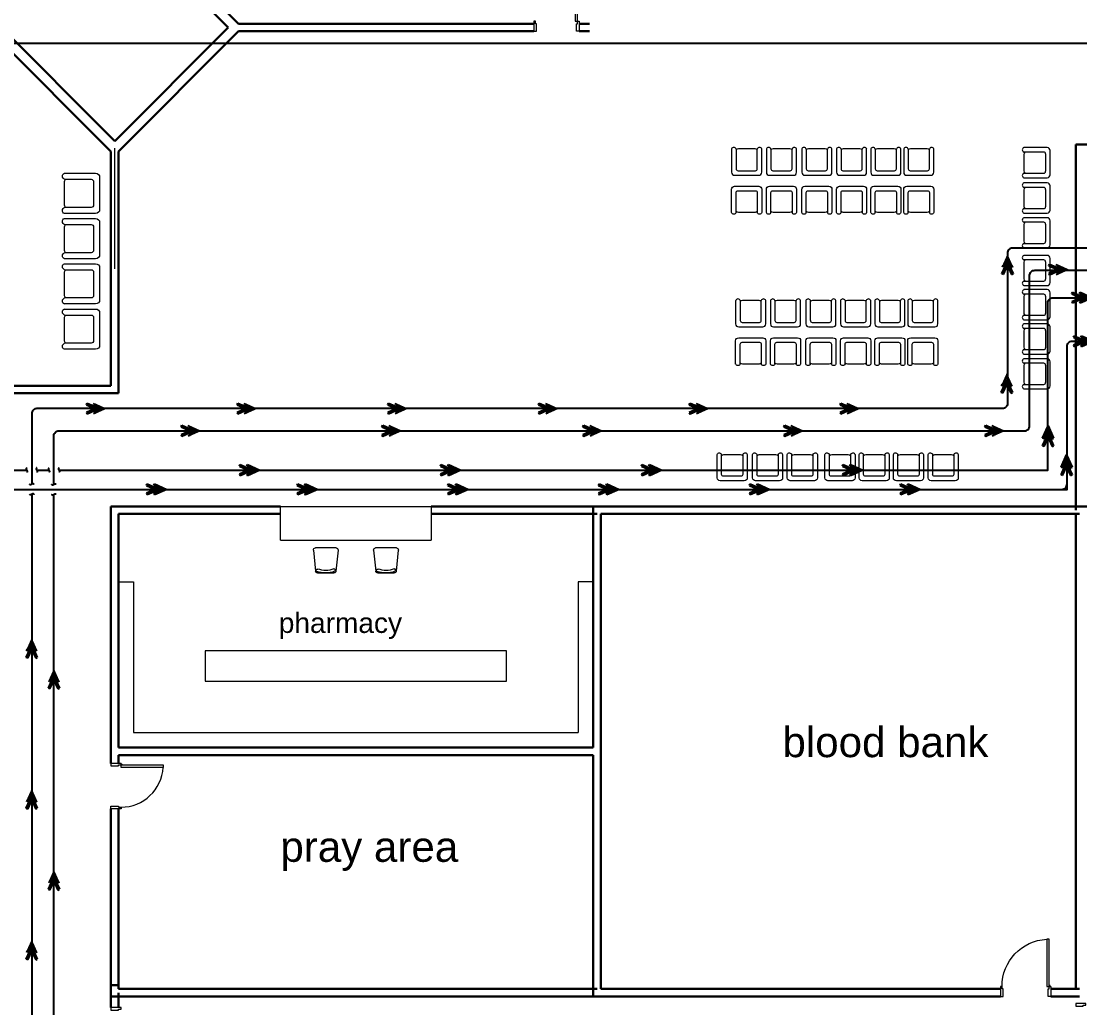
# Model space of a CAD drawing. Extents: x -15 to 255, y 313 to 399.
# Drawn here: x 44.34 to 65.41, y 357.9 to 377.52 of the extents above; entities that cross this region are included whole.
import ezdxf

# ---------------------------------------------------------------- set-up
doc = ezdxf.new("R2010")
doc.units = 0
doc.header["$LTSCALE"] = 0.15
doc.linetypes.add('HIDDEN', pattern=[0.375, 0.25, -0.125])
doc.layers.get('0').update_dxf_attribs({"color": 252})
for name, color, linetype in [('0 sockets', 252, 'Continuous'), ('bound', 252, 'Continuous'), ('d1', 252, 'Continuous'), ('WIRING', 4, 'Continuous')]:
    doc.layers.add(name, color=color, linetype=linetype)
for name, color, linetype, lineweight in [('anal', 252, 'Continuous', 20), ('DOOR', 252, 'Continuous', 20), ('FUR', 252, 'Continuous', 9), ('sofa', 252, 'Continuous', 9), ('wall', 252, 'Continuous', 30)]:
    doc.layers.add(name, color=color, linetype=linetype, lineweight=lineweight)

# ---------------------------------------------------------------- blocks, each defined once
blk = doc.blocks.new('SEAT02')
at = {"layer": 'FUR'}
for p, q in [((0, 0.32), (0, -0.32)), ((0.7, 0.4), (0.08, 0.4)), ((0.12, 0.23), (0.12, -0.23)), ((0.697, 0.28), (0.17, 0.28)), ((0.7, -0.22), (0.7, 0.22)), ((0.08, -0.4), (0.7, -0.4)), ((0.17, -0.28), (0.697, -0.28))]:
    blk.add_line(p, q, dxfattribs=at)
for centre, radius, start, end in [((0.08, 0.32), 0.08, 90, 180), ((0.17, 0.23), 0.05, 90, 180), ((0.62, 0.22), 0.08, 0, 48.5904), ((0.677, 0.341), 0.0639, 288.8562, 68.5025), ((0.08, -0.32), 0.08, 180, 270), ((0.17, -0.23), 0.05, 180, 270), ((0.62, -0.22), 0.08, 311.4096, 0), ((0.677, -0.341), 0.0639, 291.4975, 71.1438)]:
    blk.add_arc(centre, radius, start, end, dxfattribs=at)
blk = doc.blocks.new('Ch01')
at = {"layer": 'FUR'}
for p, q in [((-0.455, 0.247), (-0.035, 0.205)), ((-0.499, -0.205), (-0.499, 0.207)), ((0.001, 0.165), (0.001, -0.163)), ((-0.455, -0.244), (-0.035, -0.202))]:
    blk.add_line(p, q, dxfattribs=at)
for centre, radius, start, end in [((-0.459, 0.207), 0.04, 84.2894, 180), ((-0.055, 0.168), 0.025, 20.5276, 200.5276), ((-0.499, 0.001), 0.449, 339.1935, 20.5276), ((-0.039, 0.165), 0.04, 0, 84.2894), ((-0.499, 0.001), 0.499, 339.1935, 20.5276), ((-0.459, -0.205), 0.04, 180, 275.7106), ((-0.056, -0.167), 0.025, 159.1935, 339.1935), ((-0.039, -0.163), 0.04, 275.7106, 0)]:
    blk.add_arc(centre, radius, start, end, dxfattribs=at)
blk = doc.blocks.new('D100')
at = {"layer": 'DOOR'}
for points in [[(0.03, 0.2), (0.03, 1.14), (0.078, 1.14), (0.078, 0.2)], [(0.03, 0.2), (0, 0.2), (0, 0), (0.05, 0), (0.05, 0.15), (0.03, 0.15)], [(0.97, 0.2), (1, 0.2), (1, 0), (0.95, 0), (0.95, 0.15), (0.97, 0.15)]]:
    blk.add_lwpolyline(points, close=True, dxfattribs=at)
blk.add_circle((0.02, 0.21), 0.01, dxfattribs=at)
blk.add_arc((0.029, 0.2), 0.941, 0.0029, 86.9663, dxfattribs=at)
blk = doc.blocks.new('ARCH')
at = {"layer": 'anal'}
blk.add_line((46.2, 372.6), (46.2, 375), dxfattribs=at)
blk.add_line((46.2, 372.6), (46.2, 375), dxfattribs=at)
blk.add_line((46.2, 372.6), (46.2, 375), dxfattribs=at)
blk.add_line((46.2, 372.6), (46.2, 375), dxfattribs=at)
blk.add_line((46.2, 372.6), (46.2, 375), dxfattribs=at)
blk.add_line((46.2, 372.6), (46.2, 375), dxfattribs=at)
blk.add_line((46.2, 372.6), (46.2, 375), dxfattribs=at)
blk.add_line((46.2, 372.6), (46.2, 375), dxfattribs=at)
blk.add_line((46.2, 372.6), (46.2, 375), dxfattribs=at)
blk.add_line((46.2, 372.6), (46.2, 375), dxfattribs=at)
blk.add_line((46.2, 372.6), (46.2, 375), dxfattribs=at)
blk.add_line((46.2, 372.6), (46.2, 375), dxfattribs=at)
blk.add_line((46.2, 372.6), (46.2, 375), dxfattribs=at)
blk.add_line((46.2, 372.6), (46.2, 375), dxfattribs=at)
blk.add_line((46.2, 372.6), (46.2, 375), dxfattribs=at)
blk.add_line((46.2, 372.6), (46.2, 375), dxfattribs=at)
blk.add_line((46.2, 372.6), (46.2, 375), dxfattribs=at)
blk.add_line((46.2, 372.6), (46.2, 375), dxfattribs=at)
at = {"layer": 'bound', "color": 2}
blk.add_lwpolyline([(91.902, 377.348), (94.426, 377.348), (94.426, 312.722), (-14.994, 312.722), (-14.994, 377.09), (94.639, 377.09)], dxfattribs=at)
at = {"layer": 'DOOR'}
for p, q in [((55.363, 378.365), (55.363, 377.525)), ((55.411, 377.525), (55.411, 378.365)), ((54.571, 377.525), (54.541, 377.525)), ((54.541, 377.525), (54.541, 377.325)), ((54.571, 377.475), (54.571, 377.525)), ((54.591, 377.475), (54.571, 377.475)), ((54.591, 377.325), (54.591, 377.475)), ((55.363, 377.525), (55.411, 377.525)), ((55.391, 377.325), (55.391, 377.475)), ((55.391, 377.475), (55.411, 377.475)), ((55.411, 377.525), (55.441, 377.525)), ((55.411, 377.475), (55.411, 377.525)), ((55.441, 377.525), (55.441, 377.325)), ((54.541, 377.325), (54.591, 377.325)), ((55.441, 377.325), (55.391, 377.325))]:
    blk.add_line(p, q, dxfattribs=at)
for points in [[(46.325, 362.731), (46.325, 362.761), (46.125, 362.761), (46.125, 362.711), (46.275, 362.711), (46.275, 362.731)], [(46.325, 362.731), (47.165, 362.731), (47.165, 362.683), (46.325, 362.683)], [(46.325, 361.891), (46.325, 361.861), (46.125, 361.861), (46.125, 361.911), (46.275, 361.911), (46.275, 361.891)], [(65.525, 357.954), (65.525, 357.984), (65.325, 357.984), (65.325, 357.934), (65.475, 357.934), (65.475, 357.954)], [(46.325, 357.875), (46.325, 357.905), (46.125, 357.905), (46.125, 357.855), (46.275, 357.855), (46.275, 357.875)]]:
    blk.add_lwpolyline(points, close=True, dxfattribs=at)
blk.add_circle((46.335, 362.741), 0.01, dxfattribs=at)
blk.add_arc((46.322, 362.736), 0.845, 270.2218, 356.3889, dxfattribs=at)
at = {"layer": 'FUR'}
for p, q in [((58.478, 374.984), (58.478, 374.519)), ((58.568, 374.982), (58.568, 374.587)), ((58.943, 374.984), (58.613, 374.984)), ((58.988, 374.587), (58.988, 374.982)), ((59.078, 374.519), (59.078, 374.984)), ((59.17, 374.984), (59.17, 374.519)), ((59.26, 374.982), (59.26, 374.587)), ((59.635, 374.984), (59.305, 374.984)), ((59.68, 374.587), (59.68, 374.982)), ((59.77, 374.519), (59.77, 374.984)), ((59.874, 374.984), (59.874, 374.519)), ((59.964, 374.982), (59.964, 374.587)), ((60.339, 374.984), (60.009, 374.984)), ((60.384, 374.587), (60.384, 374.982)), ((60.474, 374.519), (60.474, 374.984)), ((60.565, 374.984), (60.565, 374.519)), ((60.655, 374.982), (60.655, 374.587)), ((61.03, 374.984), (60.7, 374.984)), ((61.075, 374.587), (61.075, 374.982)), ((61.165, 374.519), (61.165, 374.984)), ((61.247, 374.984), (61.247, 374.519)), ((61.337, 374.982), (61.337, 374.587)), ((61.712, 374.984), (61.382, 374.984)), ((61.757, 374.587), (61.757, 374.982)), ((61.847, 374.519), (61.847, 374.984)), ((61.903, 374.984), (61.903, 374.519)), ((61.993, 374.982), (61.993, 374.587)), ((62.368, 374.984), (62.038, 374.984)), ((62.413, 374.587), (62.413, 374.982)), ((62.503, 374.519), (62.503, 374.984)), ((64.758, 375.011), (64.293, 375.011)), ((64.293, 374.876), (64.293, 374.546)), ((64.69, 374.921), (64.295, 374.921)), ((64.728, 374.539), (64.728, 374.884)), ((64.818, 374.471), (64.818, 374.951)), ((58.538, 374.459), (59.018, 374.459)), ((58.605, 374.549), (58.95, 374.549)), ((59.23, 374.459), (59.71, 374.459)), ((59.297, 374.549), (59.642, 374.549)), ((59.934, 374.459), (60.414, 374.459)), ((60.001, 374.549), (60.346, 374.549)), ((60.625, 374.459), (61.105, 374.459)), ((60.693, 374.549), (61.038, 374.549)), ((61.307, 374.459), (61.787, 374.459)), ((61.374, 374.549), (61.719, 374.549)), ((61.963, 374.459), (62.443, 374.459)), ((62.03, 374.549), (62.375, 374.549)), ((64.293, 374.411), (64.758, 374.411)), ((64.295, 374.501), (64.69, 374.501)), ((58.538, 374.243), (59.018, 374.243)), ((59.23, 374.243), (59.71, 374.243)), ((59.934, 374.243), (60.414, 374.243)), ((60.625, 374.243), (61.105, 374.243)), ((61.307, 374.243), (61.787, 374.243)), ((61.963, 374.243), (62.443, 374.243)), ((64.758, 374.307), (64.293, 374.307)), ((64.69, 374.217), (64.295, 374.217)), ((64.818, 373.767), (64.818, 374.247)), ((58.478, 373.718), (58.478, 374.183)), ((58.568, 373.72), (58.568, 374.115)), ((58.605, 374.153), (58.95, 374.153)), ((58.988, 374.115), (58.988, 373.72)), ((59.078, 374.183), (59.078, 373.718)), ((59.17, 373.718), (59.17, 374.183)), ((59.26, 373.72), (59.26, 374.115)), ((59.297, 374.153), (59.642, 374.153)), ((59.68, 374.115), (59.68, 373.72)), ((59.77, 374.183), (59.77, 373.718)), ((59.874, 373.718), (59.874, 374.183)), ((59.964, 373.72), (59.964, 374.115)), ((60.001, 374.153), (60.346, 374.153)), ((60.384, 374.115), (60.384, 373.72)), ((60.474, 374.183), (60.474, 373.718)), ((60.565, 373.718), (60.565, 374.183)), ((60.655, 373.72), (60.655, 374.115)), ((60.693, 374.153), (61.038, 374.153)), ((61.075, 374.115), (61.075, 373.72)), ((61.165, 374.183), (61.165, 373.718)), ((61.247, 373.718), (61.247, 374.183)), ((61.337, 373.72), (61.337, 374.115)), ((61.374, 374.153), (61.719, 374.153)), ((61.757, 374.115), (61.757, 373.72)), ((61.847, 374.183), (61.847, 373.718)), ((61.903, 373.718), (61.903, 374.183)), ((61.993, 373.72), (61.993, 374.115)), ((62.03, 374.153), (62.375, 374.153)), ((62.413, 374.115), (62.413, 373.72)), ((62.503, 374.183), (62.503, 373.718)), ((64.293, 374.172), (64.293, 373.842)), ((64.728, 373.835), (64.728, 374.18)), ((64.295, 373.797), (64.69, 373.797)), ((58.943, 373.718), (58.613, 373.718)), ((59.635, 373.718), (59.305, 373.718)), ((60.339, 373.718), (60.009, 373.718)), ((61.03, 373.718), (60.7, 373.718)), ((61.712, 373.718), (61.382, 373.718)), ((62.368, 373.718), (62.038, 373.718)), ((64.293, 373.707), (64.758, 373.707)), ((64.758, 373.615), (64.293, 373.615)), ((64.293, 373.48), (64.293, 373.15)), ((64.69, 373.525), (64.295, 373.525)), ((64.728, 373.143), (64.728, 373.488)), ((64.818, 373.075), (64.818, 373.555)), ((64.293, 373.015), (64.758, 373.015)), ((64.295, 373.105), (64.69, 373.105)), ((64.758, 372.866), (64.293, 372.866)), ((64.293, 372.731), (64.293, 372.401)), ((64.69, 372.776), (64.295, 372.776)), ((64.728, 372.394), (64.728, 372.739)), ((64.818, 372.326), (64.818, 372.806)), ((64.295, 372.356), (64.69, 372.356)), ((64.293, 372.266), (64.758, 372.266)), ((64.758, 372.185), (64.293, 372.185)), ((64.69, 372.095), (64.295, 372.095)), ((64.818, 371.645), (64.818, 372.125)), ((58.558, 371.969), (58.558, 371.504)), ((58.648, 371.967), (58.648, 371.572)), ((59.023, 371.969), (58.693, 371.969)), ((59.068, 371.572), (59.068, 371.967)), ((59.158, 371.504), (59.158, 371.969)), ((59.25, 371.969), (59.25, 371.504)), ((59.34, 371.967), (59.34, 371.572)), ((59.715, 371.969), (59.385, 371.969)), ((59.76, 371.572), (59.76, 371.967)), ((59.85, 371.504), (59.85, 371.969)), ((59.954, 371.969), (59.954, 371.504)), ((60.044, 371.967), (60.044, 371.572)), ((60.419, 371.969), (60.089, 371.969)), ((60.464, 371.572), (60.464, 371.967)), ((60.554, 371.504), (60.554, 371.969)), ((60.646, 371.969), (60.646, 371.504)), ((60.736, 371.967), (60.736, 371.572)), ((61.111, 371.969), (60.781, 371.969)), ((61.156, 371.572), (61.156, 371.967)), ((61.246, 371.504), (61.246, 371.969)), ((61.328, 371.969), (61.328, 371.504)), ((61.418, 371.967), (61.418, 371.572)), ((61.793, 371.969), (61.463, 371.969)), ((61.838, 371.572), (61.838, 371.967)), ((61.928, 371.504), (61.928, 371.969)), ((61.983, 371.969), (61.983, 371.504)), ((62.073, 371.967), (62.073, 371.572)), ((62.448, 371.969), (62.118, 371.969)), ((62.493, 371.572), (62.493, 371.967)), ((62.583, 371.504), (62.583, 371.969)), ((64.293, 372.05), (64.293, 371.72)), ((64.728, 371.712), (64.728, 372.057)), ((64.295, 371.675), (64.69, 371.675)), ((58.686, 371.534), (59.031, 371.534)), ((59.378, 371.534), (59.723, 371.534)), ((60.082, 371.534), (60.427, 371.534)), ((60.773, 371.534), (61.118, 371.534)), ((61.455, 371.534), (61.8, 371.534)), ((62.111, 371.534), (62.456, 371.534)), ((64.293, 371.585), (64.758, 371.585)), ((64.758, 371.503), (64.293, 371.503)), ((58.618, 371.444), (59.098, 371.444)), ((59.31, 371.444), (59.79, 371.444)), ((60.014, 371.444), (60.494, 371.444)), ((60.706, 371.444), (61.186, 371.444)), ((61.388, 371.444), (61.868, 371.444)), ((62.043, 371.444), (62.523, 371.444)), ((64.293, 371.368), (64.293, 371.038)), ((64.69, 371.413), (64.295, 371.413)), ((64.728, 371.03), (64.728, 371.375)), ((64.818, 370.963), (64.818, 371.443)), ((58.558, 370.703), (58.558, 371.168)), ((58.618, 371.228), (59.098, 371.228)), ((58.648, 370.705), (58.648, 371.101)), ((58.686, 371.138), (59.031, 371.138)), ((59.068, 371.101), (59.068, 370.705)), ((59.158, 371.168), (59.158, 370.703)), ((59.25, 370.703), (59.25, 371.168)), ((59.31, 371.228), (59.79, 371.228)), ((59.34, 370.705), (59.34, 371.101)), ((59.378, 371.138), (59.723, 371.138)), ((59.76, 371.101), (59.76, 370.705)), ((59.85, 371.168), (59.85, 370.703)), ((59.954, 370.703), (59.954, 371.168)), ((60.014, 371.228), (60.494, 371.228)), ((60.044, 370.705), (60.044, 371.101)), ((60.082, 371.138), (60.427, 371.138)), ((60.464, 371.101), (60.464, 370.705)), ((60.554, 371.168), (60.554, 370.703)), ((60.646, 370.703), (60.646, 371.168)), ((60.706, 371.228), (61.186, 371.228)), ((60.736, 370.705), (60.736, 371.101)), ((60.773, 371.138), (61.118, 371.138)), ((61.156, 371.101), (61.156, 370.705)), ((61.246, 371.168), (61.246, 370.703)), ((61.328, 370.703), (61.328, 371.168)), ((61.388, 371.228), (61.868, 371.228)), ((61.418, 370.705), (61.418, 371.101)), ((61.455, 371.138), (61.8, 371.138)), ((61.838, 371.101), (61.838, 370.705)), ((61.928, 371.168), (61.928, 370.703)), ((61.983, 370.703), (61.983, 371.168)), ((62.043, 371.228), (62.523, 371.228)), ((62.073, 370.705), (62.073, 371.101)), ((62.111, 371.138), (62.456, 371.138)), ((62.493, 371.101), (62.493, 370.705)), ((62.583, 371.168), (62.583, 370.703)), ((64.293, 370.903), (64.758, 370.903)), ((64.295, 370.993), (64.69, 370.993)), ((59.023, 370.703), (58.693, 370.703)), ((59.715, 370.703), (59.385, 370.703)), ((60.419, 370.703), (60.089, 370.703)), ((61.111, 370.703), (60.781, 370.703)), ((61.793, 370.703), (61.463, 370.703)), ((62.448, 370.703), (62.118, 370.703)), ((64.758, 370.811), (64.293, 370.811)), ((64.293, 370.676), (64.293, 370.346)), ((64.69, 370.721), (64.295, 370.721)), ((64.728, 370.339), (64.728, 370.684)), ((64.818, 370.271), (64.818, 370.751)), ((64.293, 370.211), (64.758, 370.211)), ((64.295, 370.301), (64.69, 370.301)), ((58.189, 368.442), (58.189, 368.907)), ((58.279, 368.51), (58.279, 368.905)), ((58.324, 368.907), (58.654, 368.907)), ((58.699, 368.905), (58.699, 368.51)), ((58.789, 368.907), (58.789, 368.442)), ((58.893, 368.442), (58.893, 368.907)), ((58.983, 368.51), (58.983, 368.905)), ((59.028, 368.907), (59.358, 368.907)), ((59.403, 368.905), (59.403, 368.51)), ((59.493, 368.907), (59.493, 368.442)), ((59.585, 368.442), (59.585, 368.907)), ((59.675, 368.51), (59.675, 368.905)), ((59.72, 368.907), (60.05, 368.907)), ((60.095, 368.905), (60.095, 368.51)), ((60.185, 368.907), (60.185, 368.442)), ((60.334, 368.442), (60.334, 368.907)), ((60.424, 368.51), (60.424, 368.905)), ((60.469, 368.907), (60.799, 368.907)), ((60.844, 368.905), (60.844, 368.51)), ((60.934, 368.907), (60.934, 368.442)), ((61.015, 368.442), (61.015, 368.907)), ((61.105, 368.51), (61.105, 368.905)), ((61.15, 368.907), (61.48, 368.907)), ((61.525, 368.905), (61.525, 368.51)), ((61.615, 368.907), (61.615, 368.442)), ((61.697, 368.442), (61.697, 368.907)), ((61.787, 368.51), (61.787, 368.905)), ((61.832, 368.907), (62.162, 368.907)), ((62.207, 368.905), (62.207, 368.51)), ((62.297, 368.907), (62.297, 368.442)), ((62.389, 368.442), (62.389, 368.907)), ((62.479, 368.51), (62.479, 368.905)), ((62.524, 368.907), (62.854, 368.907)), ((62.899, 368.905), (62.899, 368.51)), ((62.989, 368.907), (62.989, 368.442)), ((58.729, 368.382), (58.249, 368.382)), ((58.661, 368.472), (58.316, 368.472)), ((59.433, 368.382), (58.953, 368.382)), ((59.365, 368.472), (59.02, 368.472)), ((60.125, 368.382), (59.645, 368.382)), ((60.057, 368.472), (59.712, 368.472)), ((60.874, 368.382), (60.394, 368.382)), ((60.806, 368.472), (60.461, 368.472)), ((61.555, 368.382), (61.075, 368.382)), ((61.488, 368.472), (61.143, 368.472)), ((62.237, 368.382), (61.757, 368.382)), ((62.17, 368.472), (61.825, 368.472)), ((62.929, 368.382), (62.449, 368.382)), ((62.861, 368.472), (62.516, 368.472))]:
    blk.add_line(p, q, dxfattribs=at)
for centre, major_axis, start_param, end_param in [((58.522, 374.966), (-0.0339, 0.0339), 4.256093, 6.69338), ((58.613, 374.924), (-0.0424, 0.0424), -0.785398, 0.062664), ((58.943, 374.924), (0.0424, 0.0424), 6.220521, 7.068583), ((59.033, 374.966), (0.0339, 0.0339), 5.87299, 8.310278), ((59.214, 374.966), (-0.0339, 0.0339), 4.256093, 6.69338), ((59.305, 374.924), (-0.0424, 0.0424), -0.785398, 0.062664), ((59.635, 374.924), (0.0424, 0.0424), 6.220521, 7.068583), ((59.725, 374.966), (0.0339, 0.0339), 5.87299, 8.310278), ((59.918, 374.966), (-0.0339, 0.0339), 4.256093, 6.69338), ((60.009, 374.924), (-0.0424, 0.0424), -0.785398, 0.062664), ((60.339, 374.924), (0.0424, 0.0424), 6.220521, 7.068583), ((60.429, 374.966), (0.0339, 0.0339), 5.87299, 8.310278), ((60.61, 374.966), (-0.0339, 0.0339), 4.256093, 6.69338), ((60.7, 374.924), (-0.0424, 0.0424), -0.785398, 0.062664), ((61.03, 374.924), (0.0424, 0.0424), 6.220521, 7.068583), ((61.121, 374.966), (0.0339, 0.0339), 5.87299, 8.310278), ((61.292, 374.966), (-0.0339, 0.0339), 4.256093, 6.69338), ((61.382, 374.924), (-0.0424, 0.0424), -0.785398, 0.062664), ((61.712, 374.924), (0.0424, 0.0424), 6.220521, 7.068583), ((61.802, 374.966), (0.0339, 0.0339), 5.87299, 8.310278), ((61.947, 374.966), (-0.0339, 0.0339), 4.256093, 6.69338), ((62.038, 374.924), (-0.0424, 0.0424), -0.785398, 0.062664), ((62.368, 374.924), (0.0424, 0.0424), 6.220521, 7.068583), ((62.458, 374.966), (0.0339, 0.0339), 5.87299, 8.310278), ((64.31, 374.966), (-0.0339, 0.0339), 5.87299, 8.310278), ((64.353, 374.876), (-0.0424, 0.0424), 6.220521, 7.068583), ((64.69, 374.884), (-0.0265, -0.0265), 2.356194, 3.926991), ((64.758, 374.951), (-0.0424, 0.0424), 3.926991, 5.497787), ((58.538, 374.519), (-0.0424, 0.0424), 0.785398, 2.356194), ((58.605, 374.587), (0.0265, 0.0265), 2.356194, 3.926991), ((58.95, 374.587), (0.0265, 0.0265), 3.926991, 5.497787), ((59.018, 374.519), (0.0424, 0.0424), 3.926991, 5.497787), ((59.23, 374.519), (-0.0424, 0.0424), 0.785398, 2.356194), ((59.297, 374.587), (0.0265, 0.0265), 2.356194, 3.926991), ((59.642, 374.587), (0.0265, 0.0265), 3.926991, 5.497787), ((59.71, 374.519), (0.0424, 0.0424), 3.926991, 5.497787), ((59.934, 374.519), (-0.0424, 0.0424), 0.785398, 2.356194), ((60.001, 374.587), (0.0265, 0.0265), 2.356194, 3.926991), ((60.346, 374.587), (0.0265, 0.0265), 3.926991, 5.497787), ((60.414, 374.519), (0.0424, 0.0424), 3.926991, 5.497787), ((60.625, 374.519), (-0.0424, 0.0424), 0.785398, 2.356194), ((60.693, 374.587), (0.0265, 0.0265), 2.356194, 3.926991), ((61.038, 374.587), (0.0265, 0.0265), 3.926991, 5.497787), ((61.105, 374.519), (0.0424, 0.0424), 3.926991, 5.497787), ((61.307, 374.519), (-0.0424, 0.0424), 0.785398, 2.356194), ((61.374, 374.587), (0.0265, 0.0265), 2.356194, 3.926991), ((61.719, 374.587), (0.0265, 0.0265), 3.926991, 5.497787), ((61.787, 374.519), (0.0424, 0.0424), 3.926991, 5.497787), ((61.963, 374.519), (-0.0424, 0.0424), 0.785398, 2.356194), ((62.03, 374.587), (0.0265, 0.0265), 2.356194, 3.926991), ((62.375, 374.587), (0.0265, 0.0265), 3.926991, 5.497787), ((62.443, 374.519), (0.0424, 0.0424), 3.926991, 5.497787), ((64.31, 374.456), (-0.0339, -0.0339), 4.256093, 6.69338), ((64.353, 374.546), (-0.0424, -0.0424), -0.785398, 0.062664), ((64.69, 374.539), (-0.0265, -0.0265), 0.785398, 2.356194), ((64.758, 374.471), (-0.0424, -0.0424), 0.785398, 2.356194), ((64.31, 374.263), (-0.0339, 0.0339), 5.87299, 8.310278), ((64.353, 374.172), (-0.0424, 0.0424), 6.220521, 7.068583), ((64.69, 374.18), (-0.0265, -0.0265), 2.356194, 3.926991), ((64.758, 374.247), (-0.0424, 0.0424), 3.926991, 5.497787), ((64.31, 373.752), (-0.0339, -0.0339), 4.256093, 6.69338), ((64.353, 373.842), (-0.0424, -0.0424), -0.785398, 0.062664), ((64.69, 373.835), (-0.0265, -0.0265), 0.785398, 2.356194), ((64.31, 373.571), (-0.0339, 0.0339), 5.87299, 8.310278), ((64.758, 373.767), (-0.0424, -0.0424), 0.785398, 2.356194), ((64.758, 373.555), (-0.0424, 0.0424), 3.926991, 5.497787), ((64.353, 373.48), (-0.0424, 0.0424), 6.220521, 7.068583), ((64.69, 373.488), (-0.0265, -0.0265), 2.356194, 3.926991), ((64.353, 373.15), (-0.0424, -0.0424), -0.785398, 0.062664), ((64.31, 373.06), (-0.0339, -0.0339), 4.256093, 6.69338), ((64.69, 373.143), (-0.0265, -0.0265), 0.785398, 2.356194), ((64.758, 373.075), (-0.0424, -0.0424), 0.785398, 2.356194), ((64.31, 372.822), (-0.0339, 0.0339), 5.87299, 8.310278), ((64.353, 372.731), (-0.0424, 0.0424), 6.220521, 7.068583), ((64.69, 372.739), (-0.0265, -0.0265), 2.356194, 3.926991), ((64.758, 372.806), (-0.0424, 0.0424), 3.926991, 5.497787), ((64.31, 372.311), (-0.0339, -0.0339), 4.256093, 6.69338), ((64.353, 372.401), (-0.0424, -0.0424), -0.785398, 0.062664), ((64.69, 372.394), (-0.0265, -0.0265), 0.785398, 2.356194), ((64.758, 372.326), (-0.0424, -0.0424), 0.785398, 2.356194), ((64.31, 372.14), (-0.0339, 0.0339), 5.87299, 8.310278), ((64.353, 372.05), (-0.0424, 0.0424), 6.220521, 7.068583), ((64.69, 372.057), (-0.0265, -0.0265), 2.356194, 3.926991), ((64.758, 372.125), (-0.0424, 0.0424), 3.926991, 5.497787), ((58.603, 371.952), (-0.0339, 0.0339), 4.256093, 6.69338), ((58.693, 371.909), (-0.0424, 0.0424), -0.785398, 0.062664), ((59.023, 371.909), (0.0424, 0.0424), 6.220521, 7.068583), ((59.114, 371.952), (0.0339, 0.0339), 5.87299, 8.310278), ((59.295, 371.952), (-0.0339, 0.0339), 4.256093, 6.69338), ((59.385, 371.909), (-0.0424, 0.0424), -0.785398, 0.062664), ((59.715, 371.909), (0.0424, 0.0424), 6.220521, 7.068583), ((59.806, 371.952), (0.0339, 0.0339), 5.87299, 8.310278), ((59.999, 371.952), (-0.0339, 0.0339), 4.256093, 6.69338), ((60.089, 371.909), (-0.0424, 0.0424), -0.785398, 0.062664), ((60.419, 371.909), (0.0424, 0.0424), 6.220521, 7.068583), ((60.509, 371.952), (0.0339, 0.0339), 5.87299, 8.310278), ((60.691, 371.952), (-0.0339, 0.0339), 4.256093, 6.69338), ((60.781, 371.909), (-0.0424, 0.0424), -0.785398, 0.062664), ((61.111, 371.909), (0.0424, 0.0424), 6.220521, 7.068583), ((61.201, 371.952), (0.0339, 0.0339), 5.87299, 8.310278), ((61.372, 371.952), (-0.0339, 0.0339), 4.256093, 6.69338), ((61.463, 371.909), (-0.0424, 0.0424), -0.785398, 0.062664), ((61.793, 371.909), (0.0424, 0.0424), 6.220521, 7.068583), ((61.883, 371.952), (0.0339, 0.0339), 5.87299, 8.310278), ((62.028, 371.952), (-0.0339, 0.0339), 4.256093, 6.69338), ((62.118, 371.909), (-0.0424, 0.0424), -0.785398, 0.062664), ((62.448, 371.909), (0.0424, 0.0424), 6.220521, 7.068583), ((62.539, 371.952), (0.0339, 0.0339), 5.87299, 8.310278), ((64.31, 371.629), (-0.0339, -0.0339), 4.256093, 6.69338), ((64.353, 371.72), (-0.0424, -0.0424), -0.785398, 0.062664), ((64.69, 371.712), (-0.0265, -0.0265), 0.785398, 2.356194), ((58.618, 371.504), (-0.0424, 0.0424), 0.785398, 2.356194), ((58.686, 371.572), (0.0265, 0.0265), 2.356194, 3.926991), ((59.031, 371.572), (0.0265, 0.0265), 3.926991, 5.497787), ((59.098, 371.504), (0.0424, 0.0424), 3.926991, 5.497787), ((59.31, 371.504), (-0.0424, 0.0424), 0.785398, 2.356194), ((59.378, 371.572), (0.0265, 0.0265), 2.356194, 3.926991), ((59.723, 371.572), (0.0265, 0.0265), 3.926991, 5.497787), ((59.79, 371.504), (0.0424, 0.0424), 3.926991, 5.497787), ((60.014, 371.504), (-0.0424, 0.0424), 0.785398, 2.356194), ((60.082, 371.572), (0.0265, 0.0265), 2.356194, 3.926991), ((60.427, 371.572), (0.0265, 0.0265), 3.926991, 5.497787), ((60.494, 371.504), (0.0424, 0.0424), 3.926991, 5.497787), ((60.706, 371.504), (-0.0424, 0.0424), 0.785398, 2.356194), ((60.773, 371.572), (0.0265, 0.0265), 2.356194, 3.926991), ((61.118, 371.572), (0.0265, 0.0265), 3.926991, 5.497787), ((61.186, 371.504), (0.0424, 0.0424), 3.926991, 5.497787), ((61.388, 371.504), (-0.0424, 0.0424), 0.785398, 2.356194), ((61.455, 371.572), (0.0265, 0.0265), 2.356194, 3.926991), ((61.8, 371.572), (0.0265, 0.0265), 3.926991, 5.497787), ((61.868, 371.504), (0.0424, 0.0424), 3.926991, 5.497787), ((62.043, 371.504), (-0.0424, 0.0424), 0.785398, 2.356194), ((62.111, 371.572), (0.0265, 0.0265), 2.356194, 3.926991), ((62.456, 371.572), (0.0265, 0.0265), 3.926991, 5.497787), ((62.523, 371.504), (0.0424, 0.0424), 3.926991, 5.497787), ((64.31, 371.458), (-0.0339, 0.0339), 5.87299, 8.310278), ((64.758, 371.645), (-0.0424, -0.0424), 0.785398, 2.356194), ((64.758, 371.443), (-0.0424, 0.0424), 3.926991, 5.497787), ((64.353, 371.368), (-0.0424, 0.0424), 6.220521, 7.068583), ((64.69, 371.375), (-0.0265, -0.0265), 2.356194, 3.926991), ((64.353, 371.038), (-0.0424, -0.0424), -0.785398, 0.062664), ((64.31, 370.948), (-0.0339, -0.0339), 4.256093, 6.69338), ((64.69, 371.03), (-0.0265, -0.0265), 0.785398, 2.356194), ((64.758, 370.963), (-0.0424, -0.0424), 0.785398, 2.356194), ((64.31, 370.766), (-0.0339, 0.0339), 5.87299, 8.310278), ((64.353, 370.676), (-0.0424, 0.0424), 6.220521, 7.068583), ((64.69, 370.684), (-0.0265, -0.0265), 2.356194, 3.926991), ((64.758, 370.751), (-0.0424, 0.0424), 3.926991, 5.497787), ((64.31, 370.256), (-0.0339, -0.0339), 4.256093, 6.69338), ((64.353, 370.346), (-0.0424, -0.0424), -0.785398, 0.062664), ((64.69, 370.339), (-0.0265, -0.0265), 0.785398, 2.356194), ((64.758, 370.271), (-0.0424, -0.0424), 0.785398, 2.356194)]:
    blk.add_ellipse(centre, major_axis=major_axis, ratio=1, start_param=start_param, end_param=end_param, dxfattribs=at)
at = {"layer": 'FUR', "extrusion": (0, 0, -1)}
for centre, major_axis, start_param, end_param in [((58.538, 374.183), (0.0424, 0.0424), 3.926991, 5.497787), ((59.018, 374.183), (-0.0424, 0.0424), 0.785398, 2.356194), ((59.23, 374.183), (0.0424, 0.0424), 3.926991, 5.497787), ((59.71, 374.183), (-0.0424, 0.0424), 0.785398, 2.356194), ((59.934, 374.183), (0.0424, 0.0424), 3.926991, 5.497787), ((60.414, 374.183), (-0.0424, 0.0424), 0.785398, 2.356194), ((60.625, 374.183), (0.0424, 0.0424), 3.926991, 5.497787), ((61.105, 374.183), (-0.0424, 0.0424), 0.785398, 2.356194), ((61.307, 374.183), (0.0424, 0.0424), 3.926991, 5.497787), ((61.787, 374.183), (-0.0424, 0.0424), 0.785398, 2.356194), ((61.963, 374.183), (0.0424, 0.0424), 3.926991, 5.497787), ((62.443, 374.183), (-0.0424, 0.0424), 0.785398, 2.356194), ((58.605, 374.115), (0.0265, 0.0265), 3.926991, 5.497787), ((58.95, 374.115), (0.0265, 0.0265), -0.785398, 0.785398), ((59.297, 374.115), (0.0265, 0.0265), 3.926991, 5.497787), ((59.642, 374.115), (0.0265, 0.0265), -0.785398, 0.785398), ((60.001, 374.115), (0.0265, 0.0265), 3.926991, 5.497787), ((60.346, 374.115), (0.0265, 0.0265), -0.785398, 0.785398), ((60.693, 374.115), (0.0265, 0.0265), 3.926991, 5.497787), ((61.038, 374.115), (0.0265, 0.0265), -0.785398, 0.785398), ((61.374, 374.115), (0.0265, 0.0265), 3.926991, 5.497787), ((61.719, 374.115), (0.0265, 0.0265), -0.785398, 0.785398), ((62.03, 374.115), (0.0265, 0.0265), 3.926991, 5.497787), ((62.375, 374.115), (0.0265, 0.0265), -0.785398, 0.785398), ((58.522, 373.735), (0.0339, 0.0339), 1.1145, 3.551788), ((58.613, 373.778), (0.0424, 0.0424), 2.356194, 3.204257), ((58.943, 373.778), (-0.0424, 0.0424), 3.078929, 3.926991), ((59.033, 373.735), (-0.0339, 0.0339), 2.731397, 5.168685), ((59.214, 373.735), (0.0339, 0.0339), 1.1145, 3.551788), ((59.305, 373.778), (0.0424, 0.0424), 2.356194, 3.204257), ((59.635, 373.778), (-0.0424, 0.0424), 3.078929, 3.926991), ((59.725, 373.735), (-0.0339, 0.0339), 2.731397, 5.168685), ((59.918, 373.735), (0.0339, 0.0339), 1.1145, 3.551788), ((60.009, 373.778), (0.0424, 0.0424), 2.356194, 3.204257), ((60.339, 373.778), (-0.0424, 0.0424), 3.078929, 3.926991), ((60.429, 373.735), (-0.0339, 0.0339), 2.731397, 5.168685), ((60.61, 373.735), (0.0339, 0.0339), 1.1145, 3.551788), ((60.7, 373.778), (0.0424, 0.0424), 2.356194, 3.204257), ((61.03, 373.778), (-0.0424, 0.0424), 3.078929, 3.926991), ((61.121, 373.735), (-0.0339, 0.0339), 2.731397, 5.168685), ((61.292, 373.735), (0.0339, 0.0339), 1.1145, 3.551788), ((61.382, 373.778), (0.0424, 0.0424), 2.356194, 3.204257), ((61.712, 373.778), (-0.0424, 0.0424), 3.078929, 3.926991), ((61.802, 373.735), (-0.0339, 0.0339), 2.731397, 5.168685), ((61.947, 373.735), (0.0339, 0.0339), 1.1145, 3.551788), ((62.038, 373.778), (0.0424, 0.0424), 2.356194, 3.204257), ((62.368, 373.778), (-0.0424, 0.0424), 3.078929, 3.926991), ((62.458, 373.735), (-0.0339, 0.0339), 2.731397, 5.168685), ((58.618, 371.168), (0.0424, 0.0424), 3.926991, 5.497787), ((58.686, 371.101), (0.0265, 0.0265), 3.926991, 5.497787), ((59.031, 371.101), (0.0265, 0.0265), -0.785398, 0.785398), ((59.098, 371.168), (-0.0424, 0.0424), 0.785398, 2.356194), ((59.31, 371.168), (0.0424, 0.0424), 3.926991, 5.497787), ((59.378, 371.101), (0.0265, 0.0265), 3.926991, 5.497787), ((59.723, 371.101), (0.0265, 0.0265), -0.785398, 0.785398), ((59.79, 371.168), (-0.0424, 0.0424), 0.785398, 2.356194), ((60.014, 371.168), (0.0424, 0.0424), 3.926991, 5.497787), ((60.082, 371.101), (0.0265, 0.0265), 3.926991, 5.497787), ((60.427, 371.101), (0.0265, 0.0265), -0.785398, 0.785398), ((60.494, 371.168), (-0.0424, 0.0424), 0.785398, 2.356194), ((60.706, 371.168), (0.0424, 0.0424), 3.926991, 5.497787), ((60.773, 371.101), (0.0265, 0.0265), 3.926991, 5.497787), ((61.118, 371.101), (0.0265, 0.0265), -0.785398, 0.785398), ((61.186, 371.168), (-0.0424, 0.0424), 0.785398, 2.356194), ((61.388, 371.168), (0.0424, 0.0424), 3.926991, 5.497787), ((61.455, 371.101), (0.0265, 0.0265), 3.926991, 5.497787), ((61.8, 371.101), (0.0265, 0.0265), -0.785398, 0.785398), ((61.868, 371.168), (-0.0424, 0.0424), 0.785398, 2.356194), ((62.043, 371.168), (0.0424, 0.0424), 3.926991, 5.497787), ((62.111, 371.101), (0.0265, 0.0265), 3.926991, 5.497787), ((62.456, 371.101), (0.0265, 0.0265), -0.785398, 0.785398), ((62.523, 371.168), (-0.0424, 0.0424), 0.785398, 2.356194), ((58.603, 370.721), (0.0339, 0.0339), 1.1145, 3.551788), ((58.693, 370.763), (0.0424, 0.0424), 2.356194, 3.204257), ((59.023, 370.763), (-0.0424, 0.0424), 3.078929, 3.926991), ((59.114, 370.721), (-0.0339, 0.0339), 2.731397, 5.168685), ((59.295, 370.721), (0.0339, 0.0339), 1.1145, 3.551788), ((59.385, 370.763), (0.0424, 0.0424), 2.356194, 3.204257), ((59.715, 370.763), (-0.0424, 0.0424), 3.078929, 3.926991), ((59.806, 370.721), (-0.0339, 0.0339), 2.731397, 5.168685), ((59.999, 370.721), (0.0339, 0.0339), 1.1145, 3.551788), ((60.089, 370.763), (0.0424, 0.0424), 2.356194, 3.204257), ((60.419, 370.763), (-0.0424, 0.0424), 3.078929, 3.926991), ((60.509, 370.721), (-0.0339, 0.0339), 2.731397, 5.168685), ((60.691, 370.721), (0.0339, 0.0339), 1.1145, 3.551788), ((60.781, 370.763), (0.0424, 0.0424), 2.356194, 3.204257), ((61.111, 370.763), (-0.0424, 0.0424), 3.078929, 3.926991), ((61.201, 370.721), (-0.0339, 0.0339), 2.731397, 5.168685), ((61.372, 370.721), (0.0339, 0.0339), 1.1145, 3.551788), ((61.463, 370.763), (0.0424, 0.0424), 2.356194, 3.204257), ((61.793, 370.763), (-0.0424, 0.0424), 3.078929, 3.926991), ((61.883, 370.721), (-0.0339, 0.0339), 2.731397, 5.168685), ((62.028, 370.721), (0.0339, 0.0339), 1.1145, 3.551788), ((62.118, 370.763), (0.0424, 0.0424), 2.356194, 3.204257), ((62.448, 370.763), (-0.0424, 0.0424), 3.078929, 3.926991), ((62.539, 370.721), (-0.0339, 0.0339), 2.731397, 5.168685), ((58.234, 368.89), (-0.0339, 0.0339), 5.87299, 8.310278), ((58.744, 368.89), (0.0339, 0.0339), 4.256093, 6.69338), ((58.937, 368.89), (-0.0339, 0.0339), 5.87299, 8.310278), ((59.448, 368.89), (0.0339, 0.0339), 4.256093, 6.69338), ((59.629, 368.89), (-0.0339, 0.0339), 5.87299, 8.310278), ((60.14, 368.89), (0.0339, 0.0339), 4.256093, 6.69338), ((60.378, 368.89), (-0.0339, 0.0339), 5.87299, 8.310278), ((60.889, 368.89), (0.0339, 0.0339), 4.256093, 6.69338), ((61.06, 368.89), (-0.0339, 0.0339), 5.87299, 8.310278), ((61.571, 368.89), (0.0339, 0.0339), 4.256093, 6.69338), ((61.742, 368.89), (-0.0339, 0.0339), 5.87299, 8.310278), ((62.252, 368.89), (0.0339, 0.0339), 4.256093, 6.69338), ((62.434, 368.89), (-0.0339, 0.0339), 5.87299, 8.310278), ((62.944, 368.89), (0.0339, 0.0339), 4.256093, 6.69338), ((58.324, 368.847), (-0.0424, 0.0424), 6.220521, 7.068583), ((58.654, 368.847), (0.0424, 0.0424), -0.785398, 0.062664), ((59.028, 368.847), (-0.0424, 0.0424), 6.220521, 7.068583), ((59.358, 368.847), (0.0424, 0.0424), -0.785398, 0.062664), ((59.72, 368.847), (-0.0424, 0.0424), 6.220521, 7.068583), ((60.05, 368.847), (0.0424, 0.0424), -0.785398, 0.062664), ((60.469, 368.847), (-0.0424, 0.0424), 6.220521, 7.068583), ((60.799, 368.847), (0.0424, 0.0424), -0.785398, 0.062664), ((61.15, 368.847), (-0.0424, 0.0424), 6.220521, 7.068583), ((61.48, 368.847), (0.0424, 0.0424), -0.785398, 0.062664), ((61.832, 368.847), (-0.0424, 0.0424), 6.220521, 7.068583), ((62.162, 368.847), (0.0424, 0.0424), -0.785398, 0.062664), ((62.524, 368.847), (-0.0424, 0.0424), 6.220521, 7.068583), ((62.854, 368.847), (0.0424, 0.0424), -0.785398, 0.062664), ((58.316, 368.51), (0.0265, 0.0265), 2.356194, 3.926991), ((58.661, 368.51), (0.0265, 0.0265), 0.785398, 2.356194), ((59.02, 368.51), (0.0265, 0.0265), 2.356194, 3.926991), ((59.365, 368.51), (0.0265, 0.0265), 0.785398, 2.356194), ((59.712, 368.51), (0.0265, 0.0265), 2.356194, 3.926991), ((60.057, 368.51), (0.0265, 0.0265), 0.785398, 2.356194), ((60.461, 368.51), (0.0265, 0.0265), 2.356194, 3.926991), ((60.806, 368.51), (0.0265, 0.0265), 0.785398, 2.356194), ((61.143, 368.51), (0.0265, 0.0265), 2.356194, 3.926991), ((61.488, 368.51), (0.0265, 0.0265), 0.785398, 2.356194), ((61.825, 368.51), (0.0265, 0.0265), 2.356194, 3.926991), ((62.17, 368.51), (0.0265, 0.0265), 0.785398, 2.356194), ((62.516, 368.51), (0.0265, 0.0265), 2.356194, 3.926991), ((62.861, 368.51), (0.0265, 0.0265), 0.785398, 2.356194), ((58.249, 368.442), (-0.0424, 0.0424), 3.926991, 5.497787), ((58.729, 368.442), (0.0424, 0.0424), 0.785398, 2.356194), ((58.953, 368.442), (-0.0424, 0.0424), 3.926991, 5.497787), ((59.433, 368.442), (0.0424, 0.0424), 0.785398, 2.356194), ((59.645, 368.442), (-0.0424, 0.0424), 3.926991, 5.497787), ((60.125, 368.442), (0.0424, 0.0424), 0.785398, 2.356194), ((60.394, 368.442), (-0.0424, 0.0424), 3.926991, 5.497787), ((60.874, 368.442), (0.0424, 0.0424), 0.785398, 2.356194), ((61.075, 368.442), (-0.0424, 0.0424), 3.926991, 5.497787), ((61.555, 368.442), (0.0424, 0.0424), 0.785398, 2.356194), ((61.757, 368.442), (-0.0424, 0.0424), 3.926991, 5.497787), ((62.237, 368.442), (0.0424, 0.0424), 0.785398, 2.356194), ((62.449, 368.442), (-0.0424, 0.0424), 3.926991, 5.497787), ((62.929, 368.442), (0.0424, 0.0424), 0.785398, 2.356194)]:
    blk.add_ellipse(centre, major_axis=major_axis, ratio=1, start_param=start_param, end_param=end_param, dxfattribs=at)
at = {"layer": 'sofa'}
for p, q in [((49.5, 367.2), (49.5, 367.875)), ((49.5, 367.875), (52.5, 367.875)), ((52.5, 367.875), (52.5, 367.2)), ((49.5, 367.2), (52.5, 367.2)), ((46.275, 366.373), (46.575, 366.373)), ((46.575, 366.373), (46.575, 363.375)), ((55.425, 366.373), (55.425, 363.375)), ((55.725, 366.373), (55.425, 366.373)), ((48, 365), (48, 364.4)), ((54, 365), (48, 365)), ((54, 364.4), (54, 365)), ((48, 364.4), (54, 364.4)), ((46.575, 363.375), (55.425, 363.375))]:
    blk.add_line(p, q, dxfattribs=at)
at = {"layer": 'wall'}
for p, q in [((48.459, 377.4), (46.1, 379.759)), ((48.666, 377.475), (46.3, 379.841)), ((43.841, 377.5), (46.2, 375.141)), ((46.2, 375.141), (48.459, 377.4)), ((48.666, 377.475), (54.541, 377.475)), ((55.441, 377.475), (55.65, 377.475)), ((43.759, 377.3), (46.125, 374.934)), ((46.275, 374.934), (48.666, 377.325)), ((48.666, 377.325), (54.541, 377.325)), ((55.441, 377.325), (55.65, 377.325)), ((65.325, 375.075), (65.735, 375.075)), ((65.325, 367.8), (65.325, 375.075)), ((46.125, 374.934), (46.125, 370.275)), ((46.275, 374.934), (46.275, 370.125)), ((46.125, 370.275), (42.873, 370.275)), ((46.275, 370.125), (42.823, 370.125)), ((46.125, 367.875), (46.125, 362.761)), ((49.5, 367.875), (46.125, 367.875)), ((46.275, 367.725), (46.275, 363.075)), ((49.5, 367.725), (46.275, 367.725)), ((55.8, 367.875), (52.5, 367.875)), ((55.8, 367.725), (52.5, 367.725)), ((55.725, 367.875), (65.4, 367.875)), ((55.725, 363.075), (55.725, 367.875)), ((55.875, 358.275), (55.875, 367.725)), ((55.875, 367.725), (65.4, 367.725)), ((65.25, 367.875), (68.025, 367.875)), ((65.325, 367.725), (65.325, 358.275)), ((55.725, 363.075), (46.275, 363.075)), ((55.725, 362.925), (46.275, 362.925)), ((46.275, 362.925), (46.275, 362.761)), ((55.725, 358.125), (55.725, 362.925)), ((46.125, 361.861), (46.125, 358.125)), ((46.275, 361.861), (46.275, 358.275)), ((46.275, 358.35), (46.125, 358.35)), ((46.125, 358.2), (46.125, 357.905)), ((46.275, 358.275), (55.8, 358.275)), ((46.275, 358.2), (46.275, 357.905)), ((63.829, 358.275), (55.875, 358.275)), ((65.4, 358.275), (64.829, 358.275)), ((46.125, 358.125), (55.8, 358.125)), ((63.829, 358.125), (55.725, 358.125)), ((65.4, 358.125), (64.829, 358.125))]:
    blk.add_line(p, q, dxfattribs=at)
at = {"layer": 'DOOR', "xscale": -1}
blk.add_blockref('D100', (64.829, 358.125), dxfattribs=at)
at = {"layer": 'wall', "xscale": -1}
for p in [(45.9, 374.1), (45.9, 373.2), (45.9, 372.3), (45.9, 371.4)]:
    blk.add_blockref('SEAT02', p, dxfattribs=at)
at = {"layer": 'wall', "xscale": -1, "rotation": 90}
for p in [(50.4, 366.55), (51.6, 366.55)]:
    blk.add_blockref('Ch01', p, dxfattribs=at)
at = {"layer": 'd1', "attachment_point": 1}
for s, insert, char_height, width in [('{\\fArial|b0|i0|c0|p34;pharmacy}', (49.465, 365.757), 0.4, 6.0636), ('{\\fArial|b0|i0|c0|p34;blood bank}', (59.489, 363.486), 0.6, 4.4721), ('{\\fArial|b0|i0|c0|p34;pray area}', (49.496, 361.404), 0.6, 4.67505)]:
    blk.add_mtext(s, dxfattribs=dict(at, insert=insert, char_height=char_height, width=width))
blk = doc.blocks.new('endtick', base_point=(-3267.27, -69559.4))
at = {"layer": 'WIRING', "color": 2, "linetype": 'HIDDEN'}
blk.add_spline([(-3267.27, -69509.4), (-3276.985, -69534.4), (-3267.27, -69559.4), (-3256.425, -69584.4), (-3267.27, -69609.4)], degree=3, dxfattribs=at)
blk = doc.blocks.new('ds')
h = blk.add_hatch(color=2)
h.dxf.hatch_style = 1
h.paths.add_polyline_path([(0.259, 0.079), (0.245, 0.11), (0, 0), (0.245, -0.11), (0.259, -0.079), (0.084, 0)])
at = {"layer": '0 sockets', "color": 3}
for points in [[(0.245, -0.11), (0, 0), (0.245, 0.11)], [(0.259, -0.079), (0.084, 0), (0.259, 0.079)], [(0.259, 0.079), (0.245, 0.11)], [(0.259, -0.079), (0.245, -0.11)]]:
    blk.add_lwpolyline(points, dxfattribs=at)
blk = doc.blocks.new('qa')
h = blk.add_hatch(color=1)
h.dxf.hatch_style = 1
h.paths.add_polyline_path([(0.259, 0.079), (0.245, 0.11), (0, 0), (0.245, -0.11), (0.259, -0.079), (0.084, 0)])
h.paths.add_polyline_path([(0.408, 0.079), (0.394, 0.11), (0.149, 0), (0.394, -0.11), (0.408, -0.079), (0.233, 0)])
h = blk.add_hatch(color=1)
h.dxf.hatch_style = 1
h.paths.add_polyline_path([(0.259, 0.079), (0.245, 0.11), (0, 0), (0.245, -0.11), (0.259, -0.079), (0.084, 0)])
at = {"layer": '0 sockets', "color": 3}
for p in [(0, 0), (0.149, 0)]:
    blk.add_blockref('ds', p, dxfattribs=at)
blk = doc.blocks.new('dsddd')
h = blk.add_hatch(color=1)
h.dxf.hatch_style = 1
h.paths.add_polyline_path([(0.003, -0.001), (-0.242, 0.11), (-0.256, 0.078), (-0.081, -0.001), (-0.256, -0.08), (-0.242, -0.111)])
h.paths.add_polyline_path([(-0.406, -0.08), (-0.391, -0.111), (-0.146, -0.001), (-0.391, 0.11), (-0.406, 0.078), (-0.23, -0.001)])
h = blk.add_hatch(color=1)
h.dxf.hatch_style = 1
h.paths.add_polyline_path([(0.003, -0.001), (-0.242, 0.11), (-0.256, 0.078), (-0.081, -0.001), (-0.256, -0.08), (-0.242, -0.111)])
at = {"layer": '0 sockets'}
h = blk.add_hatch(color=1, dxfattribs=at)
h.dxf.hatch_style = 1
h.paths.add_polyline_path([(-0.391, 0.11), (-0.406, 0.078), (-0.23, -0.001), (-0.406, -0.08), (-0.391, -0.111), (-0.146, -0.001)])
at = {"layer": '0 sockets', "color": 3}
for p, q in [((-0.406, 0.078), (-0.23, -0.001)), ((-0.391, 0.11), (-0.146, -0.001)), ((-0.256, 0.078), (-0.081, -0.001)), ((-0.23, -0.001), (-0.406, -0.08)), ((-0.406, -0.08), (-0.391, -0.111)), ((-0.146, -0.001), (-0.391, -0.111)), ((-0.081, -0.001), (-0.256, -0.08)), ((-0.256, -0.08), (-0.242, -0.111))]:
    blk.add_line(p, q, dxfattribs=at)
for points in [[(-0.406, 0.078), (-0.391, 0.11)], [(-0.256, 0.078), (-0.242, 0.11)]]:
    blk.add_lwpolyline(points, dxfattribs=at)

msp = doc.modelspace()

# ---------------------------------------------------------------- linework, layer by layer
at = {"layer": '0 sockets', "color": 3}
for points in [[(73.858, 371.726), (73.858, 372.913, 0.414214), (73.758, 373.013), (64.067, 373.013, 0.414214), (63.967, 372.913), (63.967, 369.919, -0.414214), (63.867, 369.819), (44.647, 369.819, 0.414214), (44.547, 369.719), (44.547, 368.313)], [(44.989, 368.313), (44.989, 369.277, -0.414214), (45.089, 369.377), (64.309, 369.377, 0.414214), (64.409, 369.477), (64.409, 372.471, -0.414214), (64.509, 372.571), (66.346, 372.571, -0.413605), (66.446, 372.471), (66.447, 371.726)], [(44.547, 368.113), (44.547, 356.707, 0.414214), (44.647, 356.607), (56.634, 356.607, -0.414214), (56.734, 356.507), (56.734, 354.065, -0.414214), (56.634, 353.965), (56.217, 353.965)], [(56.217, 353.796), (57.077, 353.796, 0.414214), (57.177, 353.896), (57.177, 356.949, 0.414214), (57.077, 357.049), (45.089, 357.049, -0.414214), (44.989, 357.149), (44.989, 368.113)]]:
    msp.add_lwpolyline(points, format="xyb", dxfattribs=at)
at = {"layer": '0 sockets', "color": 6}
for points in [[(45.089, 368.594), (64.772, 368.594), (64.772, 371.925, -0.414214), (64.872, 372.025), (66.347, 372.025)], [(26.955, 346.814), (16.397, 346.814, -0.414214), (16.297, 346.914), (16.297, 368.113, -0.414214), (16.397, 368.213), (65.053, 368.213, 0.414214), (65.153, 368.313), (65.153, 371.059, -0.414214), (65.253, 371.159), (66.13, 371.159, 0.414214), (66.23, 371.259), (66.23, 371.68)], [(26.955, 346.814), (16.397, 346.814, -0.414214), (16.297, 346.914), (16.297, 368.113, -0.414214), (16.397, 368.213), (65.153, 368.213), (65.153, 371.059, -0.414214), (65.253, 371.159), (66.23, 371.159), (66.23, 371.68)], [(26.955, 346.432), (16.397, 346.432, -0.414214), (15.915, 346.914), (15.915, 368.113, -0.414214), (16.397, 368.594), (44.447, 368.594)]]:
    msp.add_lwpolyline(points, format="xyb", dxfattribs=at)
msp.add_lwpolyline([(44.647, 368.594), (44.889, 368.594)], dxfattribs=at)
at = {"layer": '0 sockets', "color": 3}
msp.add_lwpolyline([(56.217, 353.796), (57.177, 353.796), (57.177, 357.049), (44.989, 357.049), (44.989, 368.113)], dxfattribs=at)

# ---------------------------------------------------------------- block references
msp.add_blockref('ARCH', (0, 0), dxfattribs=at)
at = {"layer": '0 sockets', "color": 1, "rotation": 90}
for p in [(63.967, 372.893), (63.954, 370.531), (44.547, 365.26), (44.989, 364.648), (44.547, 362.26), (44.989, 360.648), (44.547, 359.26)]:
    msp.add_blockref('dsddd', p, dxfattribs=at)
at = {"layer": '0 sockets', "color": 1}
for p in [(65.198, 372.584), (46.041, 369.819), (49.041, 369.819), (52.041, 369.819), (55.041, 369.819), (58.041, 369.819), (61.041, 369.819), (47.925, 369.377), (51.925, 369.377), (55.925, 369.377), (59.925, 369.377), (63.925, 369.377)]:
    msp.add_blockref('dsddd', p, dxfattribs=at)
at = {"layer": '0 sockets', "color": 3}
for p, rotation in [((65.658, 372.025), 180), ((65.688, 371.159), 180), ((64.776, 369.474), 270), ((65.143, 368.897), 270), ((49.089, 368.594), 180), ((53.089, 368.594), 180), ((57.089, 368.594), 180), ((61.089, 368.594), 180), ((47.239, 368.213), 180), ((50.239, 368.213), 180), ((53.239, 368.213), 180), ((56.239, 368.213), 180), ((59.239, 368.213), 180), ((62.239, 368.213), 180)]:
    msp.add_blockref('qa', p, dxfattribs=dict(at, rotation=rotation))
at = {"layer": '0 sockets', "color": 3, "xscale": 0.001, "yscale": 0.001, "zscale": 0.001}
for p in [(44.447, 368.594), (44.647, 368.594), (44.889, 368.594), (45.089, 368.594)]:
    msp.add_blockref('endtick', p, dxfattribs=at)
for p, rotation in [((44.547, 368.313), 270), ((44.989, 368.313), 90), ((44.547, 368.113), 270), ((44.989, 368.113), 90)]:
    msp.add_blockref('endtick', p, dxfattribs=dict(at, rotation=rotation))

doc.saveas('drawing.dxf')
